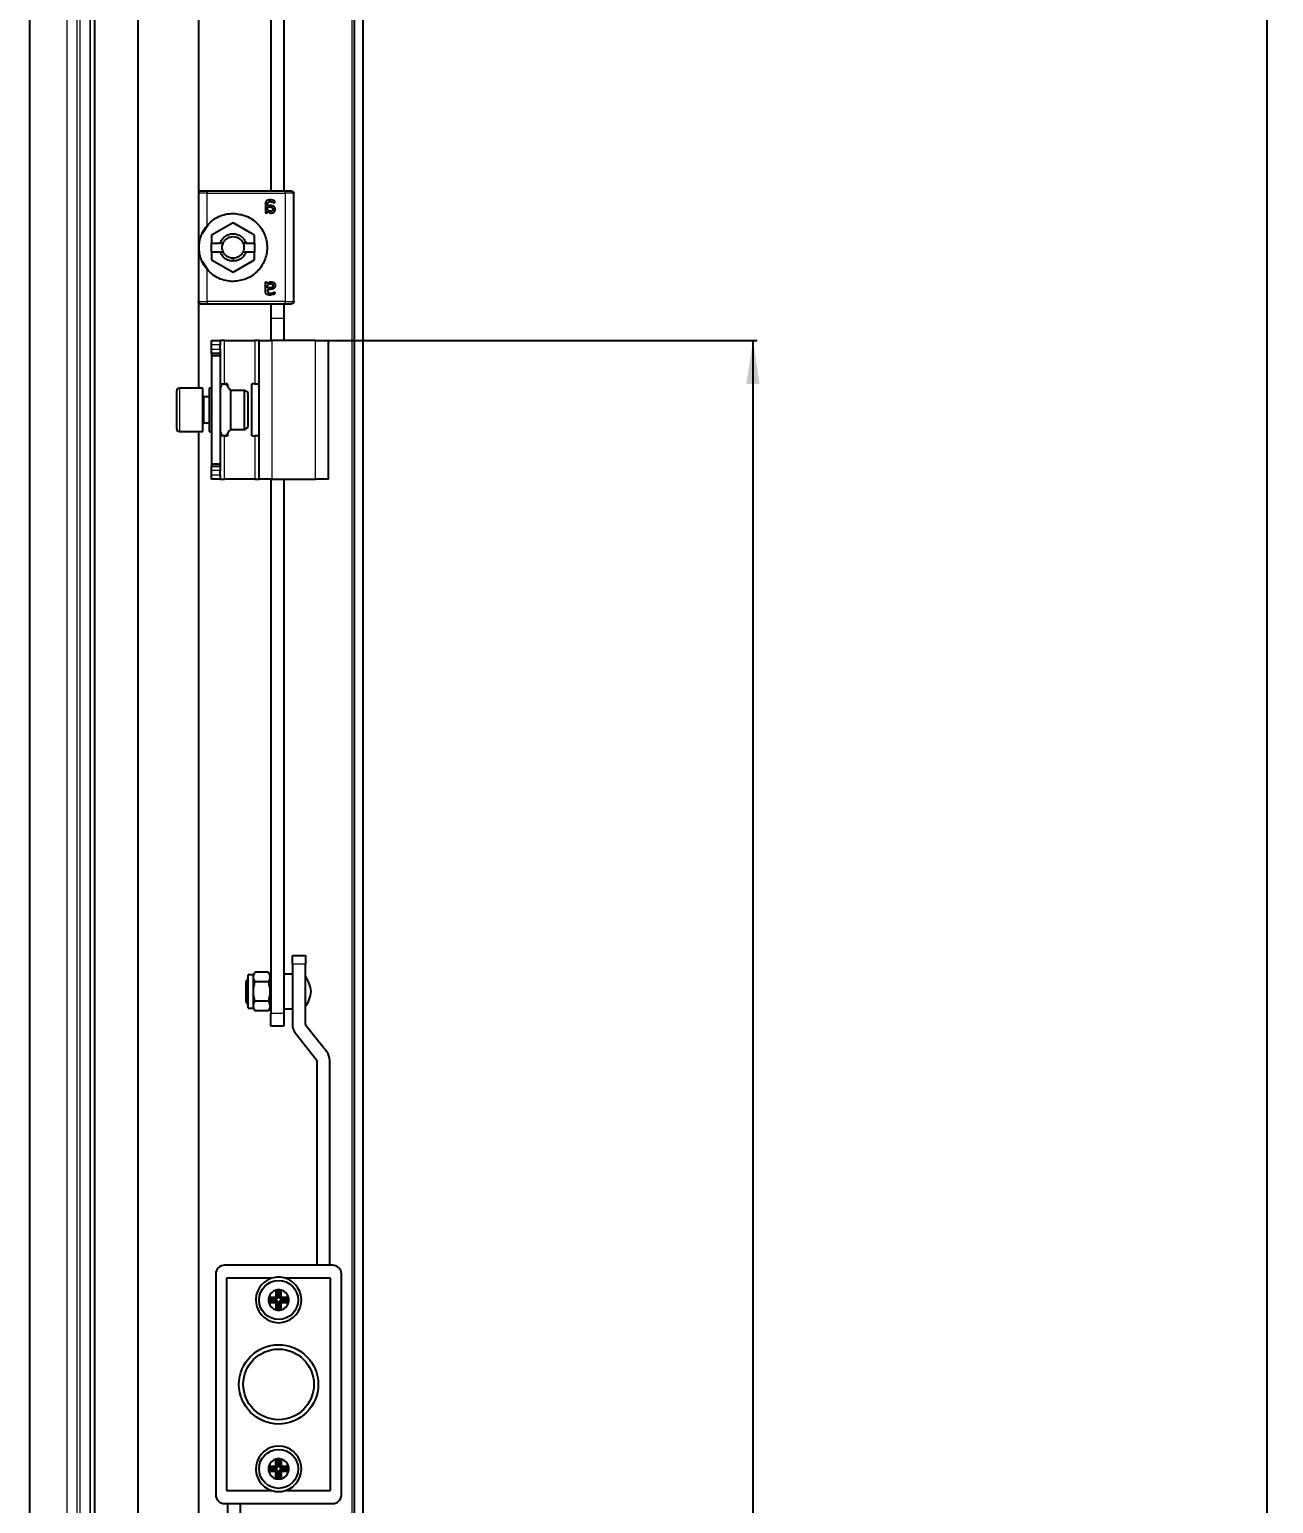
# Model space of a CAD drawing. Header units: millimetres. Extents: x -595 to 1655, y -1707 to 978.
# Drawn here: x 1368.2 to 1655.3, y -332.7 to 7.7 of the extents above; entities that cross this region are included whole.
import ezdxf

# ---------------------------------------------------------------- set-up
doc = ezdxf.new("R2010")
doc.units = ezdxf.units.MM
doc.layers.add('FORMAT', color=7, linetype='Continuous')
doc.styles.add('SLDTEXTSTYLE0', font='TXT', dxfattribs={"width": 0.75})
doc.dimstyles.new('SLDDIMSTYLE0', dxfattribs={"dimtxt": 20, "dimasz": 10, "dimexe": 0, "dimexo": 0.0625, "dimgap": 5, "dimtad": 2, "dimdec": 1, "dimrnd": 1e-09, "dimzin": 12, "dimdsep": 46, "dimtxsty": 'SLDTEXTSTYLE0', "dimsah": 1, "dimcen": 0.09, "dimadec": 0, "dimazin": 3, "dimtfac": 1, "dimtofl": 0, "dimtmove": 0, "dimatfit": 3, "dimfxl": 0, "dimfrac": 2, "dimtolj": 1, "dimtzin": 12, "dimarcsym": 0})

# ---------------------------------------------------------------- blocks, each defined once
blk = doc.blocks.new('_D_8')
at = {"layer": 'FORMAT'}
for p, q in [((1437.2, 610.84), (1654.8, 610.84)), ((1653.8, 610.84), (1653.8, -1321.16)), ((1437.2, -1321.16), (1654.8, -1321.16))]:
    blk.add_line(p, q, dxfattribs=at)
for points in [[(1653.8, 610.84), (1652.27, 600.84), (1655.34, 600.84)], [(1653.8, -1321.16), (1655.34, -1311.16), (1652.27, -1311.16)]]:
    blk.add_solid(points, dxfattribs=at)
at = {"layer": 'FORMAT', "insert": (1628.02, -384.72), "char_height": 20, "attachment_point": 1, "rotation": 90, "style": 'SLDTEXTSTYLE0'}
blk.add_mtext('1932', dxfattribs=at)
blk = doc.blocks.new('_D_11')
at = {"layer": 'FORMAT'}
for p, q in [((1437.2, -64.16), (1536.19, -64.16)), ((1535.19, -64.16), (1535.19, -646.16)), ((1437.2, -646.16), (1536.19, -646.16))]:
    blk.add_line(p, q, dxfattribs=at)
for points in [[(1535.19, -64.16), (1533.66, -74.16), (1536.73, -74.16)], [(1535.19, -646.16), (1536.73, -636.16), (1533.66, -636.16)]]:
    blk.add_solid(points, dxfattribs=at)
at = {"layer": 'FORMAT', "insert": (1509.41, -377.33), "char_height": 20, "attachment_point": 1, "rotation": 90, "style": 'SLDTEXTSTYLE0'}
blk.add_mtext('582', dxfattribs=at)

msp = doc.modelspace()

# ---------------------------------------------------------------- linework, layer by layer
at = {"color": 7, "linetype": 'Continuous', "lineweight": 25}
for p, q in [((1443.19, -1432.66), (1443.19, 722.34)), ((1445.19, -1432.66), (1445.19, 722.34)), ((1393.19, 689.34), (1393.19, -1399.66)), ((1383.19, 659.84), (1383.19, -1370.16)), ((1368.19, 644.84), (1368.19, -1355.16)), ((1407.19, 589.84), (1407.19, -29.99)), ((1423.89, 578.84), (1423.89, -29.66)), ((1426.89, 578.84), (1426.89, -29.66)), ((1407.19, -30.16), (1407.19, -55.16)), ((1427.19, -29.66), (1409.19, -29.66)), ((1427.79, -29.66), (1427.54, -29.66)), ((1429.19, -55.16), (1429.19, -30.16)), ((1422.63, -32.7), (1422.63, -34.57)), ((1423.16, -32.95), (1423.16, -32.74)), ((1423.54, -32.95), (1423.16, -32.95)), ((1423.16, -33.31), (1423.59, -33.31)), ((1423.16, -33.9), (1423.16, -33.31)), ((1408.02, -39.53), (1409.53, -37.28)), ((1415.19, -36.94), (1410.24, -39.8)), ((1420.14, -39.8), (1415.19, -36.94)), ((1423.09, -34.57), (1423.09, -34.29)), ((1410.24, -39.8), (1410.24, -41.66)), ((1420.14, -41.66), (1420.14, -39.8)), ((1410.24, -41.66), (1412.2, -41.66)), ((1410.24, -43.66), (1410.24, -41.66)), ((1410.24, -43.66), (1410.24, -45.52)), ((1410.24, -43.66), (1412.2, -43.66)), ((1412.9, -41.66), (1412.2, -41.66)), ((1412.2, -43.66), (1412.9, -43.66)), ((1418.18, -41.66), (1417.48, -41.66)), ((1417.48, -43.66), (1418.18, -43.66)), ((1418.18, -41.66), (1420.14, -41.66)), ((1418.18, -43.66), (1420.14, -43.66)), ((1420.14, -41.66), (1420.14, -43.66)), ((1420.14, -45.52), (1420.14, -43.66)), ((1409.53, -48.04), (1408.02, -45.79)), ((1410.24, -45.52), (1415.19, -48.38)), ((1415.19, -48.38), (1420.14, -45.52)), ((1422.63, -52.62), (1422.63, -50.75)), ((1423.09, -50.75), (1423.09, -51.03)), ((1423.16, -52.01), (1423.16, -51.43)), ((1423.59, -52.01), (1423.16, -52.01)), ((1423.54, -52.37), (1423.16, -52.37)), ((1423.16, -52.37), (1423.16, -52.59)), ((1407.19, -55.34), (1407.19, -75.16)), ((1409.19, -55.66), (1427.19, -55.66)), ((1423.89, -55.57), (1423.89, -58.96)), ((1426.89, -55.57), (1426.89, -58.96)), ((1427.54, -55.66), (1427.79, -55.66)), ((1423.89, -58.96), (1423.89, -64.16)), ((1426.89, -58.96), (1426.89, -64.16)), ((1410.19, -64.16), (1412.19, -64.16)), ((1410.19, -65.16), (1410.19, -64.16)), ((1412.19, -64.16), (1412.19, -65.16)), ((1413.19, -64.16), (1412.19, -64.16)), ((1413.19, -64.16), (1420.19, -64.16)), ((1421.19, -64.16), (1420.19, -64.16)), ((1421.19, -64.16), (1424.19, -64.16)), ((1421.19, -96.16), (1421.19, -64.16)), ((1434.19, -64.16), (1424.19, -64.16)), ((1434.19, -64.16), (1437.19, -64.16)), ((1437.19, -96.16), (1437.19, -64.16)), ((1410.19, -66.16), (1410.19, -65.16)), ((1410.19, -67.16), (1410.19, -66.16)), ((1412.19, -67.16), (1410.19, -67.16)), ((1410.19, -67.16), (1410.19, -67.66)), ((1412.19, -67.66), (1410.19, -67.66)), ((1410.19, -67.66), (1410.19, -92.66)), ((1412.19, -66.16), (1412.19, -65.16)), ((1412.19, -66.16), (1412.19, -67.16)), ((1412.19, -67.16), (1412.19, -67.66)), ((1412.19, -67.66), (1412.19, -92.66)), ((1412.19, -74.16), (1413.19, -74.16)), ((1413.89, -74.16), (1413.19, -74.16)), ((1413.89, -74.16), (1413.89, -74.61)), ((1419.49, -86.16), (1419.49, -74.16)), ((1420.19, -74.16), (1419.49, -74.16)), ((1420.19, -74.16), (1421.19, -74.16)), ((1402.19, -82.41), (1402.19, -75.76)), ((1408.19, -75.16), (1402.79, -75.16)), ((1408.19, -82.72), (1408.19, -75.16)), ((1409.69, -77.16), (1408.44, -77.16)), ((1410.19, -75.16), (1409.69, -75.16)), ((1409.69, -75.16), (1409.69, -76.37)), ((1409.69, -76.37), (1409.69, -85.16)), ((1417.82, -75.66), (1414.69, -75.66)), ((1414.69, -84.66), (1414.69, -75.66)), ((1418.69, -76.16), (1417.82, -75.66)), ((1417.82, -84.66), (1417.82, -75.66)), ((1418.69, -84.16), (1418.69, -76.16)), ((1402.19, -84.56), (1402.19, -82.41)), ((1408.19, -85.16), (1408.19, -82.72)), ((1408.44, -83.16), (1409.69, -83.16)), ((1414.69, -84.66), (1417.82, -84.66)), ((1417.82, -84.66), (1418.69, -84.16)), ((1402.79, -85.16), (1408.19, -85.16)), ((1407.19, -85.16), (1407.19, -625.16)), ((1409.69, -85.16), (1410.19, -85.16)), ((1413.19, -86.16), (1412.19, -86.16)), ((1413.19, -86.16), (1413.89, -86.16)), ((1413.89, -85.71), (1413.89, -86.16)), ((1419.49, -86.16), (1420.19, -86.16)), ((1421.19, -86.16), (1420.19, -86.16)), ((1412.19, -92.66), (1410.19, -92.66)), ((1410.19, -92.66), (1410.19, -93.16)), ((1410.19, -93.16), (1412.19, -93.16)), ((1410.19, -94.16), (1410.19, -93.16)), ((1410.19, -95.16), (1410.19, -94.16)), ((1410.19, -96.16), (1410.19, -95.16)), ((1412.19, -92.66), (1412.19, -93.16)), ((1412.19, -93.16), (1412.19, -94.16)), ((1412.19, -95.16), (1412.19, -94.16)), ((1412.19, -95.16), (1412.19, -96.16)), ((1412.19, -96.16), (1410.19, -96.16)), ((1412.19, -96.16), (1413.19, -96.16)), ((1420.19, -96.16), (1413.19, -96.16)), ((1420.19, -96.16), (1421.19, -96.16)), ((1424.19, -96.16), (1421.19, -96.16)), ((1423.89, -96.16), (1423.89, -219.46)), ((1424.19, -96.16), (1434.19, -96.16)), ((1426.89, -96.16), (1426.89, -219.46)), ((1437.19, -96.16), (1434.19, -96.16)), ((1428.89, -208.16), (1428.89, -206.16)), ((1428.89, -206.16), (1431.89, -206.16)), ((1431.89, -206.16), (1431.89, -208.16)), ((1419.89, -210.61), (1418.69, -210.61)), ((1418.69, -214.46), (1418.69, -210.61)), ((1420.24, -210.01), (1419.89, -210.61)), ((1419.89, -214.46), (1419.89, -210.61)), ((1423.34, -210.01), (1420.24, -210.01)), ((1423.69, -210.61), (1423.34, -210.01)), ((1423.69, -210.61), (1423.69, -218.31)), ((1428.89, -210.46), (1426.89, -210.46)), ((1428.89, -208.16), (1428.89, -222.09)), ((1431.89, -222.09), (1431.89, -208.16)), ((1418.69, -211.51), (1418.19, -212.01)), ((1418.19, -216.91), (1418.19, -212.01)), ((1423.34, -212.24), (1420.24, -212.24)), ((1423.89, -211.51), (1423.69, -211.51)), ((1418.19, -216.91), (1418.69, -217.41)), ((1418.69, -218.31), (1418.69, -214.46)), ((1419.89, -218.31), (1419.89, -214.46)), ((1423.34, -216.69), (1420.24, -216.69)), ((1423.69, -217.41), (1423.89, -217.41)), ((1418.69, -218.31), (1419.89, -218.31)), ((1419.89, -218.31), (1420.24, -218.91)), ((1423.34, -218.91), (1420.24, -218.91)), ((1423.34, -218.91), (1423.69, -218.31)), ((1423.89, -222.46), (1423.89, -219.46)), ((1426.89, -218.46), (1428.89, -218.46)), ((1426.89, -219.46), (1426.89, -222.46)), ((1426.89, -222.46), (1423.89, -222.46)), ((1429.58, -224.07), (1434.45, -230.25)), ((1436.8, -228.39), (1431.93, -222.22)), ((1434.49, -230.37), (1434.49, -277.66)), ((1437.49, -277.66), (1437.49, -230.37)), ((1438.19, -277.66), (1413.19, -277.66)), ((1411.19, -279.66), (1411.19, -330.66)), ((1413.69, -280.66), (1413.69, -329.66)), ((1424.09, -280.66), (1413.69, -280.66)), ((1437.69, -280.66), (1427.29, -280.66)), ((1437.69, -329.66), (1437.69, -280.66)), ((1440.19, -330.66), (1440.19, -279.66)), ((1424.99, -285.06), (1423.42, -285.06)), ((1423.78, -285.5), (1423.42, -285.06)), ((1423.78, -285.82), (1423.42, -286.26)), ((1424.99, -285.5), (1423.78, -285.5)), ((1423.78, -285.82), (1424.99, -285.82)), ((1425.09, -283.39), (1425.09, -284.96)), ((1425.53, -283.75), (1425.09, -283.39)), ((1425.53, -283.75), (1425.53, -284.96)), ((1425.85, -283.75), (1426.29, -283.39)), ((1425.85, -284.96), (1425.85, -283.75)), ((1426.29, -284.96), (1426.29, -283.39)), ((1427.96, -285.06), (1426.39, -285.06)), ((1427.59, -285.5), (1426.39, -285.5)), ((1426.39, -285.82), (1427.59, -285.82)), ((1427.59, -285.5), (1427.96, -285.06)), ((1427.59, -285.82), (1427.96, -286.26)), ((1423.42, -286.26), (1424.99, -286.26)), ((1425.09, -286.36), (1425.09, -287.93)), ((1425.53, -287.57), (1425.09, -287.93)), ((1425.53, -286.36), (1425.53, -287.57)), ((1425.85, -287.57), (1425.85, -286.36)), ((1425.85, -287.57), (1426.29, -287.93)), ((1426.29, -287.93), (1426.29, -286.36)), ((1426.39, -286.26), (1427.96, -286.26)), ((1425.09, -323.96), (1425.09, -322.39)), ((1425.53, -322.75), (1425.09, -322.39)), ((1425.53, -323.96), (1425.53, -322.75)), ((1425.85, -322.75), (1426.29, -322.39)), ((1425.85, -322.75), (1425.85, -323.96)), ((1426.29, -322.39), (1426.29, -323.96)), ((1423.78, -324.5), (1423.42, -324.06)), ((1423.42, -324.06), (1424.99, -324.06)), ((1423.78, -324.82), (1423.42, -325.26)), ((1424.99, -325.26), (1423.42, -325.26)), ((1423.78, -324.5), (1424.99, -324.5)), ((1424.99, -324.82), (1423.78, -324.82)), ((1425.09, -326.93), (1425.09, -325.36)), ((1425.53, -326.57), (1425.09, -326.93)), ((1425.53, -326.57), (1425.53, -325.36)), ((1425.85, -325.36), (1425.85, -326.57)), ((1425.85, -326.57), (1426.29, -326.93)), ((1426.29, -325.36), (1426.29, -326.93)), ((1426.39, -324.06), (1427.96, -324.06)), ((1426.39, -324.5), (1427.59, -324.5)), ((1427.59, -324.82), (1426.39, -324.82)), ((1427.96, -325.26), (1426.39, -325.26)), ((1427.59, -324.5), (1427.96, -324.06)), ((1427.59, -324.82), (1427.96, -325.26)), ((1413.69, -329.66), (1424.09, -329.66)), ((1427.29, -329.66), (1437.69, -329.66)), ((1413.19, -332.66), (1438.19, -332.66)), ((1413.89, -332.66), (1413.89, -357.89)), ((1416.89, -357.89), (1416.89, -332.66))]:
    msp.add_line(p, q, dxfattribs=at)
at = {"color": 8, "linetype": 'Continuous', "lineweight": 18}
for p, q in [((1442.59, 719.74), (1442.59, -1430.06)), ((1382.09, 658.74), (1382.09, -1369.06)), ((1382.19, 658.84), (1382.19, -1369.16)), ((1376.78, 653.43), (1376.78, -1363.75)), ((1379.09, 655.74), (1379.09, -1366.06)), ((1379.78, 656.43), (1379.78, -1366.75)), ((1409.19, -37.6), (1409.19, -30.16)), ((1409.19, -30.16), (1427.19, -30.16)), ((1427.19, -30.16), (1427.19, -55.16)), ((1415.19, -45.16), (1415.19, -45.81)), ((1409.19, -55.16), (1409.19, -47.72)), ((1427.19, -55.16), (1409.19, -55.16)), ((1423.89, -58.96), (1426.89, -58.96)), ((1413.19, -74.16), (1413.19, -64.16)), ((1420.19, -64.16), (1420.19, -74.16)), ((1424.19, -96.16), (1424.19, -64.16)), ((1434.19, -96.16), (1434.19, -64.16)), ((1412.19, -65.16), (1410.19, -65.16)), ((1410.19, -66.16), (1412.19, -66.16)), ((1402.79, -75.16), (1402.79, -82.72)), ((1408.44, -77.16), (1408.44, -83.16)), ((1402.79, -82.72), (1402.79, -85.16)), ((1413.19, -96.16), (1413.19, -86.16)), ((1420.19, -86.16), (1420.19, -96.16)), ((1412.19, -94.16), (1410.19, -94.16)), ((1410.19, -95.16), (1412.19, -95.16)), ((1431.89, -208.16), (1428.89, -208.16)), ((1423.89, -219.46), (1426.89, -219.46)), ((1424.99, -285.5), (1424.99, -285.06)), ((1424.99, -285.82), (1424.99, -286.26)), ((1425.53, -284.96), (1425.09, -284.96)), ((1425.85, -284.96), (1426.29, -284.96)), ((1426.39, -285.5), (1426.39, -285.06)), ((1426.39, -285.82), (1426.39, -286.26)), ((1425.53, -286.36), (1425.09, -286.36)), ((1425.85, -286.36), (1426.29, -286.36)), ((1424.99, -324.5), (1424.99, -324.06)), ((1424.99, -324.82), (1424.99, -325.26)), ((1425.53, -323.96), (1425.09, -323.96)), ((1425.53, -325.36), (1425.09, -325.36)), ((1425.85, -323.96), (1426.29, -323.96)), ((1425.85, -325.36), (1426.29, -325.36)), ((1426.39, -324.5), (1426.39, -324.06)), ((1426.39, -324.82), (1426.39, -325.26))]:
    msp.add_line(p, q, dxfattribs=at)
at = {"color": 7, "linetype": 'Continuous', "lineweight": 25}
for centre, radius in [((1425.69, -285.66), 4.5), ((1425.69, -305.16), 9.15), ((1425.69, -305.16), 8.15), ((1425.69, -324.66), 4.5)]:
    msp.add_circle(centre, radius, dxfattribs=at)
for centre, radius, start, end in [((1402.79, -75.76), 0.6, 90, 180), ((1408.44, -76.91), 0.25, 180, 270), ((1402.79, -84.56), 0.6, 180, 270), ((1408.44, -83.41), 0.25, 90, 180), ((1425.25, -215.42), 8, 6.8819, 33.8709), ((1425.25, -213.5), 8, 326.1291, 353.1181), ((1432.09, -222.09), 3.2, 180, 218.264), ((1432.09, -222.09), 0.2, 180, 218.264), ((1434.29, -230.37), 0.2, 0, 38.264), ((1434.29, -230.37), 3.2, 0, 38.264), ((1413.19, -279.66), 2, 90, 180), ((1438.19, -279.66), 2, 0, 90), ((1425.69, -285.66), 5.25, 107.7528, 72.2472), ((1425.69, -285.66), 5.25, 72.2472, 107.7528), ((1425.69, -285.66), 2.35, 165.2075, 194.7925), ((1425.69, -285.66), 2.35, 104.7925, 165.2075), ((1425.69, -285.66), 1.91, 175.1056, 184.8944), ((1424.99, -284.96), 0.1, 270, 0), ((1424.99, -284.96), 0.537, 270, 0), ((1424.99, -286.36), 0.537, 0, 90), ((1425.69, -285.66), 2.35, 75.2075, 104.7925), ((1425.69, -285.66), 1.91, 85.1056, 94.8944), ((1426.39, -284.96), 0.537, 180, 270), ((1426.39, -286.36), 0.537, 90, 180), ((1425.69, -285.66), 2.35, 14.7925, 75.2075), ((1426.39, -284.96), 0.1, 180, 270), ((1425.69, -285.66), 1.91, 355.1056, 4.8944), ((1425.69, -285.66), 2.35, 345.2075, 14.7925), ((1425.69, -285.66), 2.35, 194.7925, 255.2075), ((1424.99, -286.36), 0.1, 0, 90), ((1425.69, -285.66), 2.35, 255.2075, 284.7925), ((1425.69, -285.66), 1.91, 265.1056, 274.8944), ((1425.69, -285.66), 2.35, 284.7925, 345.2075), ((1426.39, -286.36), 0.1, 90, 180), ((1425.69, -324.66), 5.25, 287.7528, 252.2472), ((1425.69, -324.66), 2.35, 104.7925, 165.2075), ((1425.69, -324.66), 2.35, 75.2075, 104.7925), ((1425.69, -324.66), 1.91, 85.1056, 94.8944), ((1425.69, -324.66), 2.35, 14.7925, 75.2075), ((1425.69, -324.66), 2.35, 165.2075, 194.7925), ((1425.69, -324.66), 2.35, 194.7925, 255.2075), ((1425.69, -324.66), 1.91, 175.1056, 184.8944), ((1424.99, -323.96), 0.1, 270, 0), ((1424.99, -323.96), 0.537, 270, 0), ((1424.99, -325.36), 0.537, 0, 90), ((1424.99, -325.36), 0.1, 0, 90), ((1425.69, -324.66), 1.91, 265.1056, 274.8944), ((1426.39, -323.96), 0.537, 180, 270), ((1426.39, -325.36), 0.537, 90, 180), ((1426.39, -323.96), 0.1, 180, 270), ((1425.69, -324.66), 2.35, 284.7925, 345.2075), ((1426.39, -325.36), 0.1, 90, 180), ((1425.69, -324.66), 1.91, 355.1056, 4.8944), ((1425.69, -324.66), 2.35, 345.2075, 14.7925), ((1425.69, -324.66), 5.25, 252.2472, 287.7528), ((1425.69, -324.66), 2.35, 255.2075, 284.7925), ((1413.19, -330.66), 2, 180, 270), ((1438.19, -330.66), 2, 270, 0)]:
    msp.add_arc(centre, radius, start, end, dxfattribs=at)
for points in [[(1407.69, -29.66), (1407.62, -29.67), (1407.49, -29.68), (1407.33, -29.8), (1407.21, -29.96), (1407.2, -30.1), (1407.19, -30.16)], [(1409.19, -29.66), (1408.99, -29.66), (1408.6, -29.66), (1408.1, -29.66), (1407.76, -29.66), (1407.71, -29.66), (1407.69, -29.66)], [(1428.69, -29.66), (1428.67, -29.66), (1428.62, -29.66), (1428.27, -29.66), (1427.78, -29.66), (1427.39, -29.66), (1427.19, -29.66)], [(1428.69, -29.66), (1428.75, -29.67), (1428.89, -29.68), (1429.05, -29.8), (1429.17, -29.96), (1429.18, -30.1), (1429.19, -30.16)], [(1409.19, -37.6), (1409.58, -37.19), (1410.37, -36.36), (1411.86, -35.49), (1413.48, -34.92), (1414.62, -34.85), (1415.19, -34.81)], [(1415.19, -34.81), (1416.22, -34.93), (1418.27, -35.16), (1420.88, -36.98), (1422.63, -39.57), (1423.24, -42.66), (1422.63, -45.75), (1420.88, -48.34), (1418.27, -50.16), (1416.22, -50.39), (1415.19, -50.51)], [(1412.2, -41.66), (1412.33, -41.36), (1412.6, -40.76), (1413.32, -40.06), (1414.21, -39.61), (1415.19, -39.46), (1416.17, -39.61), (1417.06, -40.06), (1417.78, -40.76), (1418.04, -41.36), (1418.18, -41.66)], [(1412.9, -41.66), (1413.01, -41.45), (1413.24, -41.02), (1413.8, -40.54), (1414.46, -40.22), (1414.95, -40.18), (1415.19, -40.16)], [(1415.19, -40.16), (1415.43, -40.18), (1415.91, -40.22), (1416.57, -40.54), (1417.13, -41.02), (1417.36, -41.45), (1417.48, -41.66)], [(1415.19, -45.81), (1414.86, -45.78), (1414.21, -45.72), (1413.32, -45.25), (1412.6, -44.57), (1412.33, -43.96), (1412.2, -43.66)], [(1412.9, -43.66), (1412.84, -43.5), (1412.72, -43.18), (1412.67, -42.66), (1412.72, -42.14), (1412.84, -41.82), (1412.9, -41.66)], [(1415.19, -45.16), (1414.95, -45.14), (1414.46, -45.1), (1413.8, -44.78), (1413.24, -44.3), (1413.01, -43.87), (1412.9, -43.66)], [(1418.18, -43.66), (1418.04, -43.96), (1417.78, -44.57), (1417.06, -45.25), (1416.17, -45.72), (1415.52, -45.78), (1415.19, -45.81)], [(1417.48, -43.66), (1417.36, -43.87), (1417.13, -44.3), (1416.57, -44.78), (1415.91, -45.1), (1415.43, -45.14), (1415.19, -45.16)], [(1417.48, -41.66), (1417.54, -41.82), (1417.66, -42.14), (1417.7, -42.66), (1417.66, -43.18), (1417.54, -43.5), (1417.48, -43.66)], [(1415.19, -50.51), (1414.62, -50.48), (1413.48, -50.4), (1411.86, -49.83), (1410.37, -48.96), (1409.58, -48.13), (1409.19, -47.72)], [(1407.69, -55.66), (1407.62, -55.65), (1407.49, -55.64), (1407.33, -55.52), (1407.21, -55.36), (1407.2, -55.23), (1407.19, -55.16)], [(1407.69, -55.66), (1407.71, -55.66), (1407.76, -55.66), (1408.1, -55.66), (1408.6, -55.66), (1408.99, -55.66), (1409.19, -55.66)], [(1427.19, -55.66), (1427.39, -55.66), (1427.78, -55.66), (1428.27, -55.66), (1428.62, -55.66), (1428.67, -55.66), (1428.69, -55.66)], [(1429.19, -55.16), (1429.18, -55.23), (1429.17, -55.36), (1429.05, -55.52), (1428.89, -55.64), (1428.75, -55.65), (1428.69, -55.66)]]:
    msp.add_open_spline(points, degree=3, dxfattribs=at)
at = {"color": 8, "linetype": 'Continuous', "lineweight": 18}
for points in [[(1409.19, -30.16), (1408.93, -30.16), (1408.4, -30.16), (1407.74, -30.16), (1407.28, -30.16), (1407.22, -30.16), (1407.19, -30.16)], [(1409.19, -29.66), (1409.19, -29.67), (1409.19, -29.68), (1409.19, -29.8), (1409.19, -29.96), (1409.19, -30.1), (1409.19, -30.16)], [(1427.19, -30.16), (1427.19, -30.1), (1427.19, -29.96), (1427.19, -29.8), (1427.19, -29.68), (1427.19, -29.67), (1427.19, -29.66)], [(1429.19, -30.16), (1429.16, -30.16), (1429.1, -30.16), (1428.64, -30.16), (1427.97, -30.16), (1427.45, -30.16), (1427.19, -30.16)], [(1407.19, -55.16), (1407.22, -55.16), (1407.28, -55.16), (1407.74, -55.16), (1408.4, -55.16), (1408.93, -55.16), (1409.19, -55.16)], [(1409.19, -55.16), (1409.19, -55.23), (1409.19, -55.36), (1409.19, -55.52), (1409.19, -55.64), (1409.19, -55.65), (1409.19, -55.66)], [(1427.19, -55.66), (1427.19, -55.65), (1427.19, -55.64), (1427.19, -55.52), (1427.19, -55.36), (1427.19, -55.23), (1427.19, -55.16)], [(1427.19, -55.16), (1427.45, -55.16), (1427.97, -55.16), (1428.64, -55.16), (1429.1, -55.16), (1429.16, -55.16), (1429.19, -55.16)]]:
    msp.add_open_spline(points, degree=3, dxfattribs=at)
at = {"color": 7, "linetype": 'Continuous', "lineweight": 25}
for points, knots in [([(1423.74, -31.66), (1423.59, -31.67), (1423.37, -31.68), (1423.09, -31.77), (1422.9, -31.89), (1422.76, -32.06), (1422.65, -32.33), (1422.64, -32.56), (1422.63, -32.7)], [0, 0, 0, 0, 0.250089, 0.382495, 0.500259, 0.622163, 0.750133, 1, 1, 1, 1]), ([(1423.16, -32.74), (1423.16, -32.65), (1423.17, -32.51), (1423.23, -32.34), (1423.3, -32.23), (1423.41, -32.15), (1423.53, -32.1), (1423.66, -32.08), (1423.75, -32.07), (1423.8, -32.07)], [0, 0, 0, 0, 0.250023, 0.382539, 0.499802, 0.620838, 0.749652, 0.874777, 1, 1, 1, 1]), ([(1423.88, -34.31), (1423.81, -34.3), (1423.67, -34.29), (1423.41, -34.16), (1423.26, -34), (1423.16, -33.9)], [0, 0, 0, 0, 0.2499389, 0.4998636, 1, 1, 1, 1]), ([(1424.92, -33.88), (1424.92, -33.8), (1424.91, -33.64), (1424.82, -33.42), (1424.66, -33.25), (1424.39, -33.08), (1424.01, -32.97), (1423.7, -32.96), (1423.54, -32.95)], [0, 0, 0, 0, 0.125049, 0.249886, 0.370856, 0.49982, 0.749609, 1, 1, 1, 1]), ([(1423.59, -33.31), (1423.69, -33.31), (1423.87, -33.32), (1424.09, -33.38), (1424.24, -33.47), (1424.33, -33.57), (1424.39, -33.7), (1424.39, -33.79), (1424.39, -33.84)], [0, 0, 0, 0, 0.279652, 0.500248, 0.629485, 0.750186, 0.875763, 1, 1, 1, 1]), ([(1424.81, -32.16), (1424.81, -32.1), (1424.81, -32.02), (1424.74, -31.93), (1424.61, -31.84), (1424.28, -31.71), (1423.96, -31.68), (1423.74, -31.66)], [0, 0, 0, 0, 0.1246927, 0.1871822, 0.2497734, 0.5000394, 1, 1, 1, 1]), ([(1423.8, -32.07), (1423.96, -32.09), (1424.2, -32.12), (1424.45, -32.24), (1424.58, -32.31), (1424.65, -32.35), (1424.69, -32.36), (1424.7, -32.37)], [0, 0, 0, 0, 0.4986996, 0.7495075, 0.8749492, 0.9467834, 1, 1, 1, 1]), ([(1424.39, -33.84), (1424.39, -33.9), (1424.38, -34), (1424.32, -34.12), (1424.25, -34.19), (1424.17, -34.25), (1424.08, -34.28), (1423.98, -34.3), (1423.91, -34.31), (1423.88, -34.31)], [0, 0, 0, 0, 0.249168, 0.373635, 0.49939, 0.619394, 0.749656, 0.87477, 1, 1, 1, 1]), ([(1423.96, -34.72), (1424.09, -34.71), (1424.27, -34.7), (1424.49, -34.62), (1424.65, -34.52), (1424.77, -34.39), (1424.9, -34.18), (1424.91, -34), (1424.92, -33.88)], [0, 0, 0, 0, 0.25007, 0.379181, 0.500499, 0.62417, 0.750842, 1, 1, 1, 1]), ([(1424.7, -32.37), (1424.72, -32.37), (1424.73, -32.36), (1424.75, -32.35), (1424.76, -32.34), (1424.78, -32.32), (1424.8, -32.28), (1424.8, -32.23), (1424.81, -32.19), (1424.81, -32.17), (1424.81, -32.16)], [0, 0, 0, 0, 0.128825, 0.180169, 0.243397, 0.36986, 0.499864, 0.749649, 0.843476, 1, 1, 1, 1]), ([(1422.63, -34.57), (1422.63, -34.58), (1422.63, -34.6), (1422.65, -34.62), (1422.67, -34.64), (1422.75, -34.66), (1422.81, -34.66), (1422.86, -34.66)], [0, 0, 0, 0, 0.124881, 0.183376, 0.250934, 0.500336, 1, 1, 1, 1]), ([(1422.86, -34.66), (1422.9, -34.66), (1422.97, -34.66), (1423.05, -34.64), (1423.07, -34.62), (1423.09, -34.6), (1423.09, -34.58), (1423.09, -34.57)], [0, 0, 0, 0, 0.499718, 0.749437, 0.810587, 0.875078, 1, 1, 1, 1]), ([(1423.09, -34.29), (1423.21, -34.4), (1423.4, -34.57), (1423.67, -34.68), (1423.84, -34.72), (1423.92, -34.72), (1423.96, -34.72)], [0, 0, 0, 0, 0.499113, 0.749325, 0.874665, 1, 1, 1, 1]), ([(1409.19, -47.72), (1408.9, -47.34), (1408.33, -46.59), (1407.77, -45.34), (1407.42, -44.06), (1407.3, -42.66), (1407.42, -41.26), (1407.78, -39.98), (1408.33, -38.73), (1408.9, -37.98), (1409.19, -37.6)], [0, 0, 0, 0, 0.125762, 0.25037, 0.375307, 0.500139, 0.62481, 0.749763, 0.874888, 1, 1, 1, 1]), ([(1422.63, -50.75), (1422.63, -50.74), (1422.63, -50.72), (1422.65, -50.7), (1422.67, -50.68), (1422.75, -50.66), (1422.81, -50.66), (1422.86, -50.66)], [0, 0, 0, 0, 0.124884, 0.186377, 0.250914, 0.500322, 1, 1, 1, 1]), ([(1422.86, -50.66), (1422.9, -50.66), (1422.96, -50.66), (1423.03, -50.68), (1423.06, -50.69), (1423.07, -50.7), (1423.09, -50.72), (1423.09, -50.74), (1423.09, -50.75)], [0, 0, 0, 0, 0.499162, 0.644242, 0.749698, 0.813605, 0.875217, 1, 1, 1, 1]), ([(1423.09, -51.03), (1423.21, -50.92), (1423.4, -50.75), (1423.71, -50.62), (1423.88, -50.61), (1423.96, -50.6)], [0, 0, 0, 0, 0.499364, 0.749701, 1, 1, 1, 1]), ([(1423.16, -51.43), (1423.26, -51.32), (1423.41, -51.16), (1423.63, -51.05), (1423.77, -51.02), (1423.84, -51.02), (1423.88, -51.01)], [0, 0, 0, 0, 0.499765, 0.749504, 0.874771, 1, 1, 1, 1]), ([(1423.88, -51.01), (1423.95, -51.02), (1424.05, -51.02), (1424.17, -51.07), (1424.25, -51.13), (1424.32, -51.2), (1424.36, -51.29), (1424.39, -51.39), (1424.39, -51.45), (1424.39, -51.48)], [0, 0, 0, 0, 0.249623, 0.37714, 0.499734, 0.62273, 0.749812, 0.874876, 1, 1, 1, 1]), ([(1423.96, -50.6), (1424.09, -50.61), (1424.27, -50.62), (1424.49, -50.71), (1424.65, -50.8), (1424.77, -50.93), (1424.9, -51.14), (1424.91, -51.32), (1424.92, -51.45)], [0, 0, 0, 0, 0.2500695, 0.3795588, 0.5004992, 0.6245563, 0.7508428, 1, 1, 1, 1]), ([(1423.74, -53.66), (1423.67, -53.66), (1423.52, -53.66), (1423.3, -53.62), (1423.09, -53.55), (1422.9, -53.43), (1422.76, -53.26), (1422.65, -52.99), (1422.64, -52.77), (1422.63, -52.62)], [0, 0, 0, 0, 0.125255, 0.250437, 0.383066, 0.500493, 0.622629, 0.75025, 1, 1, 1, 1]), ([(1423.16, -52.59), (1423.16, -52.63), (1423.16, -52.72), (1423.18, -52.85), (1423.23, -52.98), (1423.3, -53.09), (1423.41, -53.17), (1423.57, -53.24), (1423.71, -53.24), (1423.8, -53.25)], [0, 0, 0, 0, 0.125295, 0.250514, 0.383518, 0.50035, 0.621938, 0.750243, 1, 1, 1, 1]), ([(1424.92, -51.45), (1424.92, -51.48), (1424.92, -51.56), (1424.89, -51.72), (1424.82, -51.9), (1424.66, -52.08), (1424.39, -52.24), (1424.01, -52.35), (1423.7, -52.36), (1423.54, -52.37)], [0, 0, 0, 0, 0.062637, 0.125278, 0.250072, 0.374841, 0.499994, 0.749696, 1, 1, 1, 1]), ([(1424.39, -51.48), (1424.39, -51.53), (1424.39, -51.62), (1424.33, -51.75), (1424.24, -51.85), (1424.1, -51.94), (1423.87, -52), (1423.69, -52.01), (1423.59, -52.01)], [0, 0, 0, 0, 0.124446, 0.249795, 0.37, 0.499734, 0.719932, 1, 1, 1, 1]), ([(1424.81, -53.16), (1424.81, -53.19), (1424.81, -53.24), (1424.79, -53.33), (1424.74, -53.39), (1424.61, -53.48), (1424.28, -53.61), (1423.96, -53.64), (1423.74, -53.66)], [0, 0, 0, 0, 0.062686, 0.125173, 0.187628, 0.250185, 0.500314, 1, 1, 1, 1]), ([(1423.8, -53.25), (1423.96, -53.24), (1424.27, -53.21), (1424.53, -53), (1424.69, -52.96), (1424.7, -52.95)], [0, 0, 0, 0, 0.498852, 0.946609, 1, 1, 1, 1]), ([(1424.7, -52.95), (1424.72, -52.96), (1424.73, -52.96), (1424.75, -52.97), (1424.76, -52.98), (1424.78, -53.01), (1424.8, -53.07), (1424.81, -53.12), (1424.81, -53.16)], [0, 0, 0, 0, 0.13107, 0.182437, 0.243796, 0.371388, 0.500442, 1, 1, 1, 1]), ([(1414.69, -75.66), (1414.51, -75.51), (1414.17, -75.2), (1413.97, -74.63), (1413.61, -74.33), (1413.27, -74.2), (1412.91, -74.23), (1412.56, -74.42), (1412.31, -74.78), (1412.23, -75.08), (1412.19, -75.23)], [0, 0, 0, 0, 0.185676, 0.371025, 0.466937, 0.562172, 0.656347, 0.751553, 0.873842, 1, 1, 1, 1]), ([(1412.19, -85.09), (1412.23, -85.24), (1412.31, -85.54), (1412.56, -85.9), (1412.91, -86.09), (1413.27, -86.12), (1413.61, -85.99), (1413.97, -85.69), (1414.17, -85.12), (1414.51, -84.81), (1414.69, -84.66)], [0, 0, 0, 0, 0.126158, 0.248447, 0.343653, 0.437828, 0.533063, 0.628975, 0.814324, 1, 1, 1, 1]), ([(1420.24, -212.24), (1420.06, -211.84), (1419.72, -211.09), (1420.07, -210.35), (1420.24, -210.01)], [0, 0, 0, 0, 0.534707, 1, 1, 1, 1]), ([(1423.34, -210.01), (1423.52, -210.41), (1423.86, -211.15), (1423.51, -211.89), (1423.34, -212.24)], [0, 0, 0, 0, 0.534707, 1, 1, 1, 1]), ([(1420.24, -216.69), (1420.06, -215.93), (1419.72, -214.45), (1420.06, -212.96), (1420.24, -212.24)], [0, 0, 0, 0, 0.508481, 1, 1, 1, 1]), ([(1423.34, -212.24), (1423.52, -212.99), (1423.86, -214.47), (1423.51, -215.96), (1423.34, -216.69)], [0, 0, 0, 0, 0.508481, 1, 1, 1, 1]), ([(1420.24, -218.91), (1420.06, -218.51), (1419.72, -217.77), (1420.07, -217.03), (1420.24, -216.69)], [0, 0, 0, 0, 0.534707, 1, 1, 1, 1]), ([(1423.34, -216.69), (1423.52, -217.08), (1423.86, -217.83), (1423.51, -218.57), (1423.34, -218.91)], [0, 0, 0, 0, 0.534707, 1, 1, 1, 1])]:
    msp.add_open_spline(points, degree=3, knots=knots, dxfattribs=at)

# ---------------------------------------------------------------- dimensions: what is measured, and where the dimension line sits
at = {"layer": 'FORMAT'}
for base, p1, p2, picture, middle in [((1653.8, -1321.16), (1437.19, 610.84), (1437.19, -1321.16), '_D_8', (1653.8, -355.16)), ((1535.19, -646.16), (1437.19, -64.16), (1437.19, -646.16), '_D_11', (1535.19, -355.16))]:
    dim = msp.add_linear_dim(base=base, p1=p1, p2=p2, angle=90, dimstyle='SLDDIMSTYLE0', dxfattribs=at)
    dim.commit()
    dim.dimension.update_dxf_attribs({"geometry": picture, "text_midpoint": middle, "dimtype": 160})

doc.saveas('drawing.dxf')
